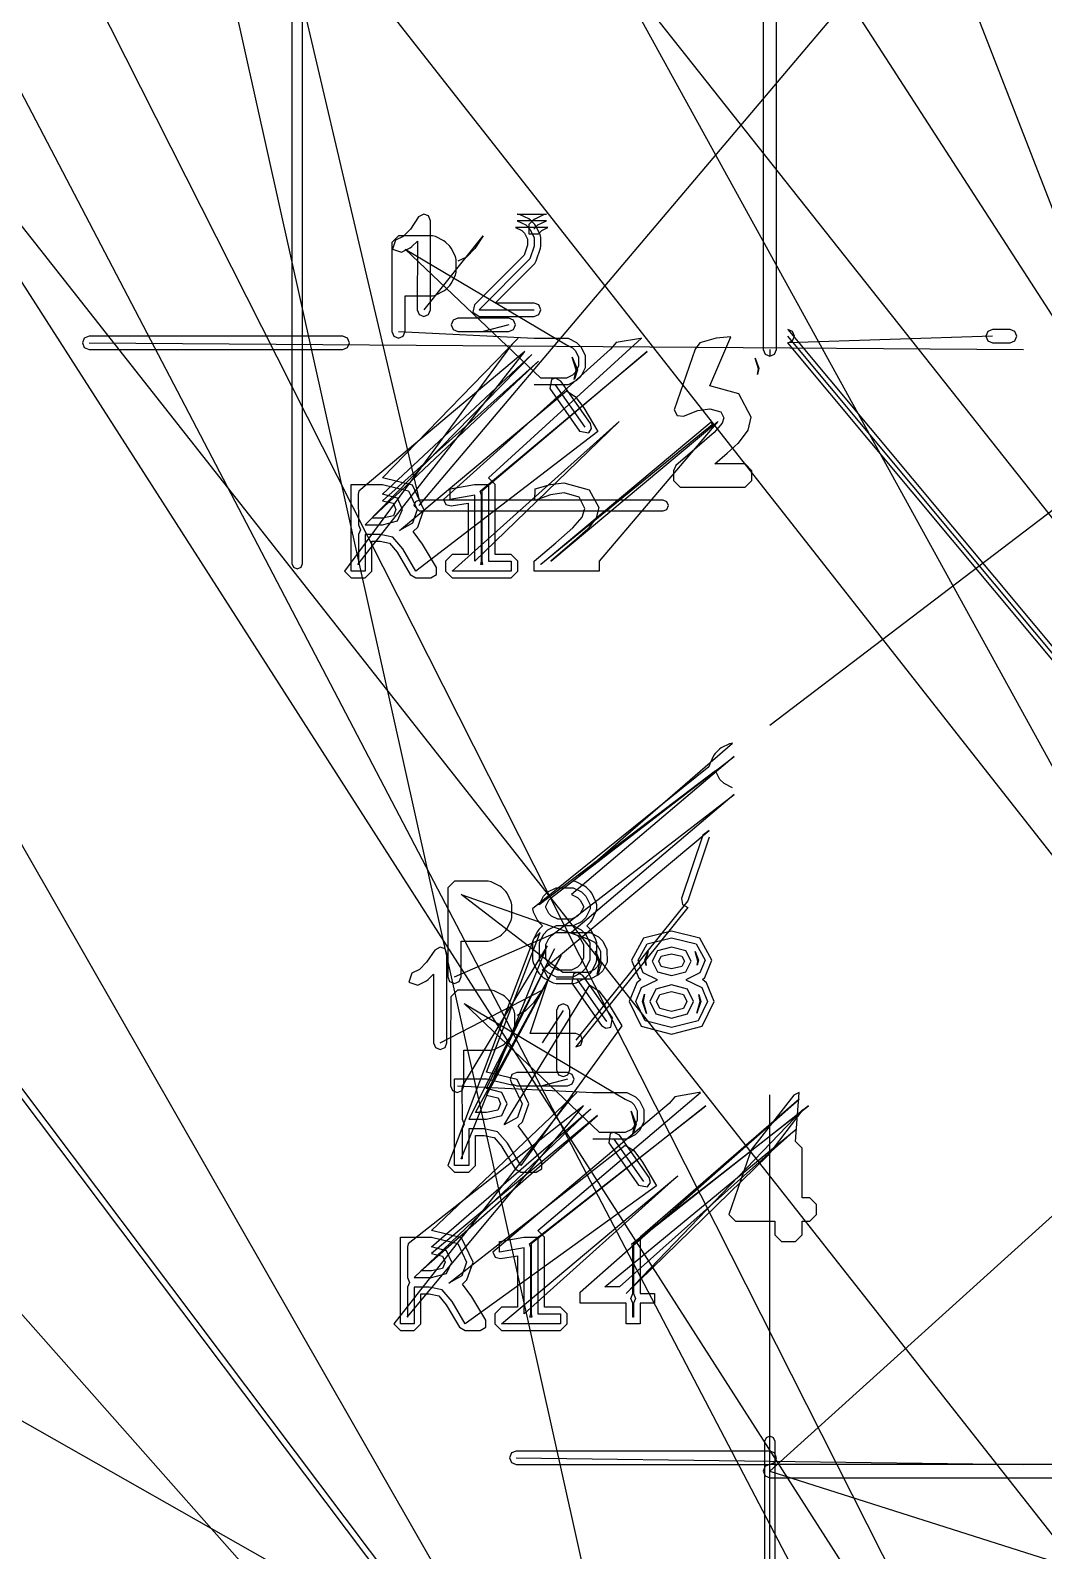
# Model space of a CAD drawing. Extents: x 0 to 334, y -361 to 120.
# Drawn here: x 98.07 to 109.46, y 21.19 to 38.27 of the extents above; entities that cross this region are included whole.
import ezdxf

# ---------------------------------------------------------------- set-up
doc = ezdxf.new("R2010")
doc.units = 0

msp = doc.modelspace()

# ---------------------------------------------------------------- linework, layer by layer
at = {"layer": 'Layer 1'}
for p, q in [((79.31, 84.9092), (292.42, -302.024)), ((75.05, 81.3792), (138.215, -39.3749)), ((77.19, 81.3792), (138.215, -39.3149)), ((68.6, 80.4392), (134.095, -33.9949)), ((75.452423, 70.589328), (319.8, -310.813)), ((134.095, -21.5749), (66.480002, 68.19915)), ((66.480002, 68.07915), (134.095, -21.6949)), ((81.92, 64.1792), (166.845, -43.9449)), ((95.1187, 62.0792), (108.655, 1.3842)), ((133.02, 3.1442), (95.13, 51.0092)), ((104.36, 49.6222), (125.105, -3.7458)), ((100.65, 48.8522), (200.47, -105.785)), ((135.67, 48.5554), (106.38, 22.0842)), ((91.66, 44.0822), (183.61, -72.6649)), ((119.38, 40.3592), (106.38, 30.4592)), ((102.44, 32.9292), (107.92, 39.4092)), ((101.01, 38.8192), (101.01, 32.2792)), ((101.07, 38.8192), (102.44, 32.9892)), ((101.13, 32.2792), (101.13, 38.8192)), ((106.305, 38.7592), (106.305, 34.6842)), ((106.455, 34.6842), (106.455, 38.7592)), ((102.49355, 36.20538), (102.4315, 36.172)), ((102.545901, 36.183543), (102.49265, 36.205382)), ((102.49265, 36.205382), (102.49355, 36.20538)), ((103.57506, 36.197559), (103.54152, 36.205477)), ((103.54152, 36.205477), (103.868984, 36.204785)), ((103.868984, 36.204785), (103.835434, 36.196867)), ((102.34038, 36.035322), (102.259, 35.953941)), ((102.4315, 36.172), (102.34038, 36.035322)), ((102.568, 36.1304), (102.545901, 36.183543)), ((102.568, 35.1304), (102.568, 36.1304)), ((103.886684, 36.054785), (103.523, 36.0554)), ((103.523, 36.0554), (103.59151, 36.021141)), ((103.868984, 36.129785), (103.541, 36.1304)), ((103.541, 36.1304), (103.63624, 36.08278)), ((103.6703, 36.149939), (103.57506, 36.197559)), ((103.63624, 36.08278), (103.68386, 36.035161)), ((103.68979, 36.13589), (103.6703, 36.149939)), ((103.720704, 36.135198), (103.673094, 36.087579)), ((103.673094, 36.087579), (103.673094, 35.981513)), ((103.68386, 36.035161), (103.73148, 35.939923)), ((103.73741, 36.088271), (103.68979, 36.13589)), ((103.740204, 36.149247), (103.720704, 36.135198)), ((103.726124, 36.034546), (103.773744, 36.082165)), ((103.75146, 36.068779), (103.73741, 36.088271)), ((103.835434, 36.196867), (103.740204, 36.149247)), ((103.79908, 35.973541), (103.75146, 36.068779)), ((103.773744, 36.082165), (103.868984, 36.129785)), ((103.818164, 36.020526), (103.886684, 36.054785)), ((102.20762, 35.9602), (102.13262, 35.8852)), ((102.13262, 35.8852), (102.133, 35.3614)), ((102.17465, 35.911765), (102.14111, 35.811142)), ((102.259, 35.953941), (102.17465, 35.911765)), ((102.58853, 35.960177), (102.20762, 35.9602)), ((102.35646, 35.839269), (102.4189, 35.901712)), ((102.4189, 35.901712), (102.418, 35.1304)), ((102.4939, 35.1304), (103.16, 35.9602)), ((102.62207, 35.952259), (102.58853, 35.960177)), ((102.71731, 35.904639), (102.62207, 35.952259)), ((102.7368, 35.89059), (102.71731, 35.904639)), ((102.78442, 35.842971), (102.7368, 35.89059)), ((103.16, 35.9602), (103.06476, 35.817342)), ((103.59151, 36.021141), (103.62192, 35.990734)), ((103.62192, 35.990734), (103.65618, 35.922218)), ((103.65618, 35.922218), (103.657, 35.8569)), ((103.673094, 35.981513), (103.779154, 35.981513)), ((103.73148, 35.939923), (103.732, 35.8447)), ((103.779154, 35.981513), (103.818164, 36.020526)), ((103.807, 35.94), (103.79908, 35.973541)), ((103.80698, 35.844685), (103.807, 35.94)), ((102.14111, 35.811142), (102.24173, 35.777601)), ((102.24173, 35.777601), (102.33697, 35.82522)), ((102.28262, 35.8102), (104.095, 34.7352)), ((103.807, 34.3614), (102.28262, 35.8102)), ((102.33697, 35.82522), (102.35646, 35.839269)), ((102.79847, 35.823479), (102.78442, 35.842971)), ((102.84609, 35.728241), (102.79847, 35.823479)), ((102.854, 35.6947), (102.84609, 35.728241)), ((102.85447, 35.551876), (102.854, 35.6947)), ((102.96953, 35.722104), (102.87429, 35.674485)), ((103.06476, 35.817342), (102.96953, 35.722104)), ((103.61883, 35.742386), (103.05992, 35.183477)), ((103.68438, 35.701843), (103.11295, 35.130415)), ((103.657, 35.8569), (103.61883, 35.742386)), ((103.732, 35.8447), (103.68438, 35.701843)), ((103.75551, 35.678111), (103.80313, 35.820968)), ((103.80313, 35.820968), (103.80698, 35.844685)), ((102.84656, 35.518335), (102.85447, 35.551876)), ((103.294, 35.2054), (103.73739, 35.648795)), ((103.73739, 35.648795), (103.75551, 35.678111)), ((102.133, 35.3614), (102.133, 34.8852)), ((102.71778, 35.341937), (102.73727, 35.355986)), ((102.73727, 35.355986), (102.78489, 35.403605)), ((102.78489, 35.403605), (102.79894, 35.423097)), ((102.79894, 35.423097), (102.84656, 35.518335)), ((102.283, 34.8852), (102.283, 35.2864)), ((102.283, 35.2864), (102.589, 35.2864)), ((102.589, 35.2864), (102.62254, 35.294318)), ((102.62254, 35.294318), (102.71778, 35.341937)), ((103.05992, 35.183477), (103.043673, 35.101749)), ((103.732, 35.2054), (103.294, 35.2054)), ((103.785033, 35.183433), (103.732, 35.2054)), ((103.807, 35.1304), (103.785033, 35.183433)), ((88.075, 35.0192), (220.02, -113.935)), ((102.418, 35.1304), (102.439967, 35.077367)), ((102.439967, 35.077367), (102.493, 35.0554)), ((102.493, 35.0554), (102.546033, 35.077367)), ((102.546033, 35.077367), (102.568, 35.1304)), ((102.821257, 35.013233), (102.79929, 34.9602)), ((102.87429, 35.0352), (102.821257, 35.013233)), ((103.446, 35.0352), (102.87429, 35.0352)), ((103.043673, 35.101749), (103.11295, 35.055444)), ((103.11295, 35.130415), (103.732, 35.1304)), ((103.11295, 35.055444), (103.732, 35.0554)), ((103.499033, 35.013233), (103.446, 35.0352)), ((103.521, 34.9602), (103.499033, 35.013233)), ((103.732, 35.0554), (103.785033, 35.077367)), ((103.785033, 35.077367), (103.807, 35.1304)), ((102.133, 34.8852), (102.154967, 34.832167)), ((102.20762, 34.8852), (103.732, 34.8102)), ((102.261033, 34.832167), (102.283, 34.8852)), ((102.79929, 34.9602), (102.821257, 34.907167)), ((102.821257, 34.907167), (102.87429, 34.8852)), ((102.87429, 34.8852), (103.446, 34.8852)), ((103.44572, 34.9602), (103.16, 34.8852)), ((103.446, 34.8852), (103.499033, 34.907167)), ((103.499033, 34.907167), (103.521, 34.9602)), ((106.633033, 34.887233), (106.58, 34.9092)), ((106.58, 34.9092), (135.58, 0.1354)), ((106.655, 34.8342), (106.633033, 34.887233)), ((108.826967, 34.887233), (108.805, 34.8342)), ((108.88, 34.9092), (108.826967, 34.887233)), ((109.08, 34.9092), (108.88, 34.9092)), ((109.133033, 34.887233), (109.08, 34.9092)), ((109.155, 34.8342), (109.133033, 34.887233)), ((98.676967, 34.812233), (98.655, 34.7592)), ((98.655, 34.7592), (98.676967, 34.706167)), ((98.73, 34.8342), (98.676967, 34.812233)), ((98.676967, 34.706167), (98.73, 34.6842)), ((101.58, 34.8342), (98.73, 34.8342)), ((98.73, 34.7592), (109.23, 34.6842)), ((98.73, 34.6842), (101.58, 34.6842)), ((101.633033, 34.812233), (101.58, 34.8342)), ((101.58, 34.6842), (101.633033, 34.706167)), ((103.47604, 34.734594), (101.6, 32.1944)), ((101.655, 34.7592), (101.633033, 34.812233)), ((101.633033, 34.706167), (101.655, 34.7592)), ((102.02606, 33.241405), (103.55104, 34.809594)), ((102.154967, 34.832167), (102.208, 34.8102)), ((102.208, 34.8102), (102.261033, 34.832167)), ((104.58931, 34.687719), (102.713, 32.9998)), ((103.218, 33.2414), (104.93897, 34.809594)), ((103.55104, 34.809594), (103.47604, 34.734594)), ((103.732, 34.8102), (104.113, 34.8102)), ((104.095, 34.7352), (104.16352, 34.700941)), ((104.113, 34.8102), (104.20824, 34.76258)), ((104.16352, 34.700941), (104.19393, 34.670534)), ((104.19393, 34.670534), (104.22818, 34.602018)), ((104.20824, 34.76258), (104.25586, 34.714961)), ((104.25586, 34.714961), (104.30347, 34.619723)), ((104.65169, 34.76165), (104.58931, 34.687719)), ((104.92635, 34.808525), (104.65169, 34.76165)), ((104.93897, 34.809594), (104.92635, 34.808525)), ((105.54178, 34.687719), (105.304, 34.0037)), ((105.59265, 34.75873), (105.54178, 34.687719)), ((105.77751, 34.809445), (105.59265, 34.75873)), ((105.704, 34.276006), (105.94145, 34.827172)), ((105.94145, 34.827172), (105.77751, 34.809446)), ((105.77751, 34.809446), (105.77751, 34.809445)), ((106.305, 34.6842), (106.326967, 34.631167)), ((106.38, 34.6842), (106.38, 34.6092)), ((106.433033, 34.631167), (106.455, 34.6842)), ((135.58, 0.0604), (106.58, 34.8342)), ((108.88, 34.8342), (106.58, 34.7592)), ((106.58, 34.7592), (106.633033, 34.781167)), ((135.58, -0.0146), (106.58, 34.7592)), ((106.633033, 34.781167), (106.655, 34.8342)), ((108.805, 34.8342), (108.826967, 34.781167)), ((108.826967, 34.781167), (108.88, 34.7592)), ((108.88, 34.7592), (109.08, 34.7592)), ((109.08, 34.7592), (109.133033, 34.781167)), ((109.133033, 34.781167), (109.155, 34.8342)), ((101.75, 32.2694), (103.62604, 34.659594)), ((103.62604, 34.659594), (101.763, 33.0914)), ((103.70645, 34.626521), (101.831, 32.7133)), ((101.906, 32.7883), (103.78145, 34.551521)), ((102.026, 33.058352), (103.70645, 34.626521)), ((103.78145, 34.551521), (102.026, 32.9834)), ((103.12515, 33.091492), (105.00066, 34.659594)), ((105.00066, 34.659594), (103.143, 33.0914)), ((104.1597, 34.598228), (104.21771, 34.454646)), ((104.20383, 34.454646), (104.1597, 34.598228)), ((104.1597, 34.598228), (104.1597, 34.598228)), ((104.22818, 34.602018), (104.228, 34.4946)), ((104.30347, 34.619723), (104.303, 34.4769)), ((106.21593, 34.587539), (106.25729, 34.474828)), ((106.25111, 34.466365), (106.21593, 34.587539)), ((106.21593, 34.587539), (106.21593, 34.587539)), ((106.326967, 34.631167), (106.38, 34.6092)), ((106.38, 34.6092), (106.433033, 34.631167)), ((104.09482, 34.361419), (103.807, 34.3614)), ((103.92708, 34.347842), (103.90865, 34.24339)), ((103.96972, 34.361399), (103.92708, 34.347842)), ((104.03153, 34.32941), (103.96972, 34.361399)), ((103.96972, 34.361399), (103.96972, 34.361399)), ((104.36487, 33.85322), (104.03153, 34.32941)), ((104.16334, 34.395677), (104.09482, 34.361419)), ((104.20777, 34.334043), (104.11253, 34.286424)), ((104.19375, 34.426084), (104.16334, 34.395677)), ((104.18008, 34.345403), (104.20383, 34.454646)), ((104.18411, 34.350065), (104.18008, 34.345403)), ((104.18447, 34.350497), (104.18411, 34.350065)), ((104.21771, 34.454646), (104.18447, 34.350497)), ((104.228, 34.4946), (104.19375, 34.426084)), ((104.25539, 34.381662), (104.20777, 34.334043)), ((104.303, 34.4769), (104.25539, 34.381662)), ((106.25729, 34.474828), (106.24199, 34.402302)), ((106.24199, 34.402302), (106.25111, 34.466365)), ((102.21988, 32.650124), (104.09575, 34.218318)), ((104.11253, 34.286424), (103.732, 34.2864)), ((103.90865, 34.24339), (104.24198, 33.7672)), ((104.30342, 33.81021), (103.97009, 34.2864)), ((104.09575, 34.218318), (104.19269, 34.15712)), ((104.19269, 34.15712), (104.28809, 34.028214)), ((106.03214, 34.186603), (105.704, 34.276006)), ((106.03214, 34.186601), (106.03214, 34.186603)), ((106.16984, 33.923662), (106.03214, 34.186601)), ((104.28809, 34.028214), (104.44581, 33.762589)), ((105.304, 34.0037), (105.338866, 33.940349)), ((105.41104, 33.935888), (105.5713, 33.996301)), ((105.5713, 33.996301), (105.70675, 34.015288)), ((105.70675, 34.015288), (105.82815, 33.98188)), ((102.811, 32.1944), (104.68662, 33.873266)), ((104.68662, 33.873266), (103.065, 32.3051)), ((105.73009, 33.837589), (103.808, 32.2694)), ((103.84499, 32.303129), (105.72108, 33.871319)), ((103.92026, 32.305147), (105.79604, 33.873266)), ((104.377283, 33.797175), (104.36487, 33.85322)), ((105.79604, 33.873266), (104.463, 32.3051)), ((105.338866, 33.940349), (105.41104, 33.935888)), ((105.72108, 33.871319), (105.73009, 33.837589)), ((105.84397, 33.856675), (105.75278, 33.752712)), ((105.82815, 33.98188), (105.82849, 33.981618)), ((105.82849, 33.981618), (105.86333, 33.915158)), ((105.84419, 33.857047), (105.84397, 33.856675)), ((105.86333, 33.915158), (105.84419, 33.857047)), ((106.13515, 33.776501), (106.16984, 33.923662)), ((104.44581, 33.762589), (102.403, 32.1944)), ((104.24198, 33.7672), (104.34643, 33.748768)), ((104.34643, 33.748768), (104.377283, 33.797175)), ((105.75246, 33.752403), (105.56339, 33.586753)), ((105.75278, 33.752712), (105.75246, 33.752403)), ((106.02584, 33.631484), (106.13515, 33.776501)), ((105.56339, 33.586753), (105.3219, 33.378482)), ((105.76, 33.3971), (105.89869, 33.517512)), ((105.89869, 33.517512), (105.89889, 33.517686)), ((105.89889, 33.517686), (106.02428, 33.62991)), ((106.02428, 33.62991), (106.02584, 33.631484)), ((105.29631, 33.322059), (105.296, 33.2114)), ((105.3219, 33.378482), (105.29631, 33.322059)), ((106.101, 33.3971), (105.76, 33.3971)), ((106.176, 33.3221), (106.101, 33.3971)), ((106.176, 33.2114), (106.176, 33.3221)), ((101.675, 32.1944), (101.675, 33.1664)), ((101.675, 33.1664), (102.026, 33.1664)), ((102.026, 33.1664), (102.3199, 33.096739)), ((102.36373, 33.15765), (102.02606, 33.241405)), ((102.36373, 33.157649), (102.36373, 33.15765)), ((102.4919, 32.886457), (102.36373, 33.157649)), ((102.788, 33.1196), (103.06266, 33.166475)), ((103.06266, 33.166475), (103.218, 33.1664)), ((103.293, 33.1664), (103.218, 33.2414)), ((103.218, 33.1664), (103.218, 32.3051)), ((103.293, 32.3801), (103.293, 33.1664)), ((103.741, 33.1196), (103.91641, 33.167777)), ((103.91641, 33.167777), (104.06567, 33.184053)), ((104.06567, 33.184053), (104.35034, 33.108532)), ((105.296, 33.2114), (105.371, 33.1364)), ((105.371, 33.1364), (106.101, 33.1364)), ((106.101, 33.1364), (106.176, 33.2114)), ((101.763, 33.0914), (101.75531, 33.058327)), ((101.75531, 33.058327), (101.756, 32.7133)), ((102.19526, 33.014732), (102.026, 33.058352)), ((102.026, 32.9834), (102.14965, 32.955246)), ((102.25296, 32.886477), (102.19526, 33.014732)), ((102.3199, 33.096739), (102.41684, 32.886452)), ((102.397574, 32.971626), (102.38, 32.9292)), ((102.44, 32.9892), (102.397574, 32.971626)), ((105.18, 32.9892), (102.44, 32.9892)), ((102.713, 32.9998), (102.73961, 32.942504)), ((102.7888, 32.999825), (102.788, 33.1196)), ((103.065, 33.0467), (102.7888, 32.999825)), ((103.065, 32.3051), (103.065, 33.0467)), ((103.14, 33.0467), (103.12515, 33.091492)), ((103.14003, 32.305077), (103.14, 33.0467)), ((103.143, 33.0914), (103.143, 32.3051)), ((103.74069, 32.986741), (103.741, 33.1196)), ((103.9138, 33.051845), (103.74069, 32.986741)), ((104.06844, 33.073329), (103.9138, 33.051845)), ((104.23539, 33.024501), (104.06844, 33.073329)), ((104.30002, 32.898199), (104.23539, 33.024501)), ((104.35034, 33.108532), (104.45651, 32.906709)), ((105.222426, 32.971626), (105.18, 32.9892)), ((105.24, 32.9292), (105.222426, 32.971626)), ((102.14963, 32.816491), (102.026, 32.788348)), ((102.17796, 32.886525), (102.14963, 32.816491)), ((102.14965, 32.955246), (102.15047, 32.954627)), ((102.15047, 32.954627), (102.17796, 32.886525)), ((102.19526, 32.75692), (102.25296, 32.886477)), ((102.41684, 32.886452), (102.36606, 32.734108)), ((102.38, 32.9292), (102.44, 32.8692)), ((102.42377, 32.686136), (102.4919, 32.886457)), ((102.44, 32.8692), (105.18, 32.8692)), ((102.73961, 32.942504), (102.80055, 32.925857)), ((102.80055, 32.925857), (102.9892, 32.957874)), ((102.9892, 32.957874), (102.99, 32.3801)), ((104.16615, 32.681402), (104.27001, 32.801194)), ((104.27001, 32.801194), (104.30002, 32.898199)), ((104.42958, 32.792777), (104.33341, 32.666475)), ((104.45651, 32.906709), (104.42958, 32.792777)), ((105.18, 32.8692), (105.222426, 32.886774)), ((105.222426, 32.886774), (105.24, 32.9292)), ((101.756, 32.7133), (101.779, 32.659263)), ((101.779, 32.659263), (101.756, 32.605227)), ((101.831, 32.7133), (102.026, 32.7133)), ((102.026, 32.788348), (101.906, 32.7883)), ((102.026, 32.7133), (102.19526, 32.75692)), ((102.36606, 32.734108), (102.21988, 32.650124)), ((102.37336, 32.638536), (102.42377, 32.686136)), ((102.47694, 32.498034), (102.37336, 32.638536)), ((103.97381, 32.512782), (104.16615, 32.681402)), ((104.33341, 32.666475), (104.21108, 32.5571)), ((101.756, 32.605227), (101.756, 32.2694)), ((101.99985, 32.605207), (101.831, 32.6052)), ((101.831, 32.6052), (101.831, 32.1944)), ((101.906, 32.1944), (101.906, 32.5302)), ((101.906, 32.5302), (102, 32.5302)), ((102.14526, 32.573306), (101.99985, 32.605207)), ((102, 32.5302), (102.10678, 32.509015)), ((102.10678, 32.509015), (102.10719, 32.508769)), ((102.10719, 32.508769), (102.19141, 32.405969)), ((102.25605, 32.443749), (102.14526, 32.573306)), ((102.63449, 32.232691), (102.47694, 32.498034)), ((103.733, 32.3051), (103.97381, 32.512782)), ((104.21108, 32.5571), (103.92026, 32.305147)), ((101.01, 32.2792), (101.027574, 32.236774)), ((101.112426, 32.236774), (101.13, 32.2792)), ((102.19141, 32.405969), (102.19159, 32.405663)), ((102.19159, 32.405663), (102.33854, 32.156314)), ((102.403, 32.1944), (102.25605, 32.443749)), ((102.811, 32.3801), (102.736, 32.3051)), ((102.736, 32.3051), (102.736, 32.1944)), ((102.99, 32.3801), (102.811, 32.3801)), ((103.131, 32.2694), (103.14003, 32.305077)), ((103.143, 32.3051), (103.15203, 32.269423)), ((103.218, 32.3051), (103.472, 32.3051)), ((103.472, 32.3801), (103.293, 32.3801)), ((103.547, 32.3051), (103.472, 32.3801)), ((103.472, 32.3051), (103.472, 32.1944)), ((103.547, 32.1944), (103.547, 32.3051)), ((103.733, 32.1944), (103.733, 32.3051)), ((103.808, 32.271), (103.84499, 32.303129)), ((104.463, 32.3051), (104.463, 32.1944)), ((101.027574, 32.236774), (101.07, 32.2192)), ((101.07, 32.2192), (101.112426, 32.236774)), ((101.6, 32.1944), (101.675, 32.1194)), ((101.831, 32.1944), (101.675, 32.1944)), ((101.675, 32.1194), (101.831, 32.1194)), ((101.756, 32.2694), (101.75, 32.2694)), ((101.831, 32.1194), (101.906, 32.1944)), ((102.33854, 32.156314), (102.40315, 32.119393)), ((102.40315, 32.119393), (102.57, 32.1194)), ((102.57, 32.1194), (102.635174, 32.157301)), ((102.635174, 32.157301), (102.63449, 32.232691)), ((102.736, 32.1944), (102.811, 32.1194)), ((103.472, 32.1944), (102.811, 32.1944)), ((102.811, 32.1194), (103.472, 32.1194)), ((103.15203, 32.269423), (103.131, 32.2694)), ((103.472, 32.1194), (103.547, 32.1944)), ((104.463, 32.1944), (103.733, 32.1944)), ((103.808, 32.2694), (103.808, 32.271)), ((84.16, 30.4792), (106.395, 17.8742)), ((104.16852, 28.711577), (105.96104, 30.262211)), ((105.9275, 30.254293), (105.83226, 30.206673)), ((105.96104, 30.262211), (105.9275, 30.254293)), ((103.92766, 28.527323), (105.97875, 30.112211)), ((105.97875, 30.112211), (104.151, 28.5616)), ((105.7511, 30.125513), (105.70349, 30.030275)), ((105.76515, 30.145005), (105.7511, 30.125513)), ((105.81277, 30.192624), (105.76515, 30.145005)), ((105.83226, 30.206673), (105.81277, 30.192624)), ((105.69557, 29.996734), (103.713, 28.3985)), ((105.77057, 29.949115), (103.788, 28.4461)), ((105.70349, 30.030275), (105.69557, 29.996734)), ((105.81819, 29.853877), (105.77057, 29.949115)), ((105.86581, 29.806258), (105.81819, 29.853877)), ((105.96104, 29.758639), (105.86581, 29.806258)), ((103.92766, 28.098823), (105.97875, 29.683639)), ((105.97875, 29.683639), (104.151, 28.133)), ((103.82029, 27.712186), (105.69615, 29.280329)), ((105.62474, 29.229046), (105.38665, 28.51476)), ((105.69589, 29.205329), (105.4578, 28.491043)), ((105.69615, 29.280329), (105.62474, 29.229046)), ((102.83519, 28.711648), (102.76019, 28.636648)), ((103.21652, 28.711577), (102.83519, 28.711648)), ((103.25006, 28.703659), (103.21652, 28.711577)), ((103.3453, 28.656039), (103.25006, 28.703659)), ((104.20206, 28.703659), (104.16852, 28.711577)), ((104.2973, 28.656039), (104.20206, 28.703659)), ((102.76019, 28.636648), (102.76, 28.1128)), ((102.91019, 28.561648), (104.342, 28.058)), ((104.053, 27.6842), (102.91019, 28.561648)), ((103.36479, 28.64199), (103.3453, 28.656039)), ((103.41241, 28.594371), (103.36479, 28.64199)), ((103.42646, 28.574879), (103.41241, 28.594371)), ((103.47408, 28.479641), (103.42646, 28.574879)), ((103.788, 28.4461), (103.83562, 28.541338)), ((103.83562, 28.541338), (103.88324, 28.588957)), ((103.88324, 28.588957), (103.97847, 28.636577)), ((103.89726, 28.496916), (103.92766, 28.527323)), ((103.97847, 28.636577), (104.169, 28.6366)), ((104.151, 28.5616), (104.21951, 28.527341)), ((104.169, 28.6366), (104.26424, 28.58898)), ((104.21951, 28.527341), (104.24992, 28.496934)), ((104.26424, 28.58898), (104.31186, 28.541361)), ((104.31679, 28.64199), (104.2973, 28.656039)), ((104.31186, 28.541361), (104.35948, 28.446123)), ((104.36441, 28.594371), (104.31679, 28.64199)), ((104.37846, 28.574879), (104.36441, 28.594371)), ((104.42608, 28.479641), (104.37846, 28.574879)), ((103.482, 28.4461), (103.47408, 28.479641)), ((103.48148, 28.303276), (103.482, 28.4461)), ((103.713, 28.3985), (103.72092, 28.364959)), ((103.72092, 28.364959), (103.76853, 28.269721)), ((103.86282, 28.416181), (103.863, 28.4284)), ((103.89708, 28.347665), (103.86282, 28.416181)), ((103.863, 28.4284), (103.89726, 28.496916)), ((105.4578, 28.491043), (104.201, 26.9229)), ((105.4578, 28.416043), (104.201, 26.8479)), ((104.284, 28.4162), (104.24974, 28.347684)), ((104.24992, 28.496934), (104.28418, 28.428418)), ((104.28418, 28.428418), (104.284, 28.4162)), ((104.359, 28.3985), (104.31138, 28.303262)), ((104.35948, 28.446123), (104.359, 28.3985)), ((104.37846, 28.269773), (104.42608, 28.365011)), ((104.434, 28.4461), (104.42608, 28.479641)), ((104.42608, 28.365011), (104.434, 28.398552)), ((104.434, 28.398552), (104.434, 28.4461)), ((105.38665, 28.51476), (105.396962, 28.447193)), ((105.396962, 28.447193), (105.4578, 28.416043)), ((103.42594, 28.174497), (103.47356, 28.269735)), ((103.47356, 28.269735), (103.48148, 28.303276)), ((103.76853, 28.269721), (103.78258, 28.250229)), ((103.78258, 28.250229), (103.82479, 28.208024)), ((103.82479, 28.208024), (103.78258, 28.165819)), ((103.978, 28.208), (103.88277, 28.160381)), ((103.92748, 28.317258), (103.89708, 28.347665)), ((103.996, 28.283), (103.92748, 28.317258)), ((104.16852, 28.208024), (103.978, 28.208)), ((104.15082, 28.283019), (103.996, 28.283)), ((104.21933, 28.317277), (104.15082, 28.283019)), ((104.26376, 28.255643), (104.16852, 28.208024)), ((104.26376, 28.160457), (104.16852, 28.208076)), ((104.24974, 28.347684), (104.21933, 28.317277)), ((104.31138, 28.303262), (104.26376, 28.255643)), ((104.32221, 28.208076), (104.36441, 28.250281)), ((104.36441, 28.165871), (104.32221, 28.208076)), ((104.36441, 28.250281), (104.37846, 28.269773)), ((102.76, 28.1128), (102.76, 27.6366)), ((103.72574, 28.057394), (102.762, 25.5173)), ((102.83519, 27.636648), (103.978, 28.133)), ((102.91, 27.6366), (102.91, 28.0378)), ((102.91, 28.0378), (103.216, 28.0378)), ((103.19607, 26.564305), (103.80074, 28.132394)), ((103.216, 28.0378), (103.24954, 28.045718)), ((103.24954, 28.045718), (103.34478, 28.093337)), ((103.34478, 28.093337), (103.36427, 28.107386)), ((103.36427, 28.107386), (103.41189, 28.155005)), ((103.41189, 28.155005), (103.42594, 28.174497)), ((103.72092, 28.051089), (103.713, 28.017548)), ((103.713, 28.017548), (103.713, 27.8271)), ((103.76853, 28.146327), (103.72092, 28.051089)), ((103.80074, 28.132394), (103.72574, 28.057394)), ((103.78258, 28.165819), (103.76853, 28.146327)), ((103.83515, 28.112762), (103.78753, 28.017524)), ((103.78753, 28.017524), (103.788, 27.8271)), ((103.88277, 28.160381), (103.83515, 28.112762)), ((103.863, 27.9999), (103.89726, 28.068416)), ((103.89726, 28.068416), (103.92766, 28.098823)), ((103.978, 28.133), (104.359, 28.133)), ((104.151, 28.133), (104.21951, 28.098742)), ((104.21951, 28.098742), (104.24992, 28.068335)), ((104.24992, 28.068335), (104.28418, 27.999819)), ((104.31138, 28.112838), (104.26376, 28.160457)), ((104.359, 28.0176), (104.31138, 28.112838)), ((104.342, 28.058), (104.41052, 28.023741)), ((104.359, 28.133), (104.45424, 28.08538)), ((104.35948, 27.827076), (104.359, 28.0176)), ((104.37846, 28.146379), (104.36441, 28.165871)), ((104.42608, 28.051141), (104.37846, 28.146379)), ((104.41052, 28.023741), (104.44093, 27.993334)), ((104.434, 28.0176), (104.42608, 28.051141)), ((104.43448, 27.827076), (104.434, 28.0176)), ((104.45424, 28.08538), (104.50186, 28.037761)), ((104.50186, 28.037761), (104.54948, 27.942523)), ((104.95842, 28.069375), (104.82542, 27.823019)), ((104.95865, 28.06953), (104.95842, 28.069375)), ((105.27617, 28.149972), (104.95865, 28.06953)), ((105.00046, 28.007264), (105.27617, 28.074972)), ((105.59392, 28.069376), (105.27617, 28.149972)), ((105.27617, 28.149972), (105.27617, 28.149972)), ((105.27617, 28.074972), (105.55188, 28.007264)), ((105.72693, 27.823019), (105.59392, 28.069376)), ((102.61474, 27.9371), (102.52362, 27.800422)), ((102.67679, 27.97048), (102.61474, 27.9371)), ((102.729901, 27.948643), (102.67665, 27.970482)), ((102.67665, 27.970482), (102.67679, 27.97048)), ((102.752, 27.8955), (102.729901, 27.948643)), ((102.752, 26.8955), (102.752, 27.8955)), ((102.912, 25.5923), (103.87574, 27.982394)), ((103.87574, 27.982394), (102.928, 26.4143)), ((103.95986, 27.949321), (102.996, 26.0362)), ((103.071, 26.1112), (104.03486, 27.874321)), ((103.196, 26.381252), (103.95986, 27.949321)), ((104.03486, 27.874321), (103.196, 26.3062)), ((103.86282, 27.844781), (103.863, 27.9999)), ((103.89708, 27.776265), (103.86282, 27.844781)), ((104.284, 27.8448), (104.24974, 27.776284)), ((104.28418, 27.999819), (104.284, 27.8448)), ((104.41925, 27.925303), (104.48512, 27.777446)), ((104.46733, 27.777446), (104.41925, 27.925303)), ((104.41925, 27.925303), (104.41925, 27.925303)), ((104.44093, 27.993334), (104.47519, 27.924818)), ((104.47519, 27.924818), (104.475, 27.8174)), ((104.54948, 27.942523), (104.55, 27.7997)), ((104.90042, 27.823019), (105.00046, 28.007264)), ((104.97542, 27.823019), (105.01215, 27.920935)), ((105.01215, 27.920935), (104.98376, 27.810649)), ((105.01215, 27.920935), (105.01215, 27.920935)), ((105.11548, 27.928488), (105.05876, 27.810649)), ((105.27617, 27.970805), (105.11548, 27.928488)), ((105.13376, 27.810649), (105.16013, 27.868225)), ((105.16013, 27.868225), (105.27617, 27.895805)), ((105.43609, 27.928488), (105.27617, 27.970805)), ((105.27617, 27.895805), (105.39164, 27.868079)), ((105.27617, 27.895805), (105.27617, 27.895805)), ((105.39164, 27.868079), (105.39203, 27.867796)), ((105.39203, 27.867796), (105.41938, 27.810649)), ((105.49438, 27.810649), (105.43609, 27.928488)), ((105.54067, 27.920466), (105.57693, 27.823019)), ((105.56938, 27.810649), (105.54067, 27.920466)), ((105.54067, 27.920466), (105.54067, 27.920466)), ((105.55188, 28.007264), (105.65193, 27.823019)), ((102.35789, 27.676865), (102.32435, 27.576242)), ((102.44224, 27.719041), (102.35789, 27.676865)), ((102.52362, 27.800422), (102.44224, 27.719041)), ((102.5397, 27.604369), (102.60214, 27.666812)), ((102.60214, 27.666812), (102.602, 26.8955)), ((103.713, 27.8271), (103.72092, 27.793559)), ((103.72092, 27.793559), (103.76853, 27.698321)), ((103.76853, 27.698321), (103.78258, 27.678829)), ((103.78258, 27.678829), (103.8302, 27.63121)), ((103.788, 27.8271), (103.83562, 27.731862)), ((103.84375, 27.708337), (103.82029, 27.712186)), ((103.83562, 27.731862), (103.88324, 27.684243)), ((103.89118, 27.613469), (103.84375, 27.708337)), ((103.88324, 27.684243), (103.97847, 27.636624)), ((103.92748, 27.745858), (103.89708, 27.776265)), ((103.996, 27.7116), (103.92748, 27.745858)), ((104.15082, 27.711619), (103.996, 27.7116)), ((104.34181, 27.684219), (104.053, 27.6842)), ((104.21933, 27.745877), (104.15082, 27.711619)), ((104.17308, 27.670642), (104.15465, 27.56619)), ((104.169, 27.6366), (104.26424, 27.684219)), ((104.21572, 27.684199), (104.17308, 27.670642)), ((104.27753, 27.65221), (104.21572, 27.684199)), ((104.21572, 27.684199), (104.21572, 27.684199)), ((104.24974, 27.776284), (104.21933, 27.745877)), ((104.26424, 27.684219), (104.31186, 27.731838)), ((104.31186, 27.731838), (104.35948, 27.827076)), ((104.31727, 27.631186), (104.36489, 27.678805)), ((104.41033, 27.718477), (104.34181, 27.684219)), ((104.36489, 27.678805), (104.37894, 27.698297)), ((104.37894, 27.698297), (104.42656, 27.793535)), ((104.44074, 27.748884), (104.41033, 27.718477)), ((104.42656, 27.793535), (104.43448, 27.827076)), ((104.44017, 27.662222), (104.46733, 27.777446)), ((104.45087, 27.673536), (104.44017, 27.662222)), ((104.475, 27.8174), (104.44074, 27.748884)), ((104.45123, 27.673961), (104.45087, 27.673536)), ((104.48512, 27.777446), (104.45123, 27.673961)), ((104.50238, 27.704462), (104.45476, 27.656843)), ((104.55, 27.7997), (104.50238, 27.704462)), ((104.82542, 27.823019), (104.90354, 27.629279)), ((104.95714, 27.681743), (104.90042, 27.823019)), ((105.11705, 27.602967), (104.95714, 27.681743)), ((104.98887, 27.762737), (104.97542, 27.823019)), ((104.98376, 27.810649), (104.98887, 27.762737)), ((105.05876, 27.810649), (105.11548, 27.692811)), ((105.05876, 27.810649), (105.05876, 27.810649)), ((105.11548, 27.692811), (105.27617, 27.650493)), ((105.16013, 27.753074), (105.13376, 27.810649)), ((105.27617, 27.725493), (105.16013, 27.753074)), ((105.39164, 27.753219), (105.27617, 27.725493)), ((105.27617, 27.650493), (105.43609, 27.692811)), ((105.39203, 27.753504), (105.39164, 27.753219)), ((105.41938, 27.810649), (105.39203, 27.753504)), ((105.43609, 27.692811), (105.49438, 27.810649)), ((105.59442, 27.681743), (105.43609, 27.602967)), ((105.57693, 27.823019), (105.56478, 27.76569)), ((105.56478, 27.76569), (105.56938, 27.810649)), ((105.65193, 27.823019), (105.59442, 27.681743)), ((105.64784, 27.629101), (105.72693, 27.823019)), ((102.32435, 27.576242), (102.42497, 27.542701)), ((102.42497, 27.542701), (102.52021, 27.59032)), ((102.52021, 27.59032), (102.5397, 27.604369)), ((102.76, 27.6366), (102.781967, 27.583567)), ((102.781967, 27.583567), (102.835, 27.5616)), ((102.835, 27.5616), (102.888033, 27.583567)), ((102.888033, 27.583567), (102.91, 27.6366)), ((103.39451, 25.973024), (104.35846, 27.541118)), ((103.686, 26.9979), (103.89118, 27.613469)), ((103.8302, 27.63121), (103.84969, 27.617161)), ((103.84969, 27.617161), (103.94493, 27.569542)), ((103.94493, 27.569542), (103.97847, 27.561624)), ((104.35952, 27.609224), (103.978, 27.6092)), ((103.97847, 27.636624), (104.169, 27.6366)), ((103.97847, 27.561624), (104.169, 27.5616)), ((104.15465, 27.56619), (104.48798, 27.09)), ((104.169, 27.5616), (104.20254, 27.569518)), ((104.20254, 27.569518), (104.29778, 27.617137)), ((104.54943, 27.13301), (104.21609, 27.6092)), ((104.61087, 27.17602), (104.27753, 27.65221)), ((104.29778, 27.617137), (104.31727, 27.631186)), ((104.35846, 27.541118), (104.45771, 27.47992)), ((104.45476, 27.656843), (104.35952, 27.609224)), ((104.88448, 27.569469), (104.79785, 27.358826)), ((104.87285, 27.358826), (104.93745, 27.516378)), ((104.9287, 27.606526), (104.88448, 27.569469)), ((104.90354, 27.629279), (104.9039, 27.628914)), ((104.9039, 27.628914), (104.9287, 27.606526)), ((104.93745, 27.516378), (105.11705, 27.602967)), ((105.09736, 27.496847), (105.03276, 27.358826)), ((105.27617, 27.546977), (105.09736, 27.496847)), ((105.11705, 27.602967), (105.11705, 27.602967)), ((105.45499, 27.496847), (105.27617, 27.546977)), ((105.27617, 27.546977), (105.27617, 27.546977)), ((105.43609, 27.602967), (105.6149, 27.516378)), ((105.52037, 27.358826), (105.45499, 27.496847)), ((105.6149, 27.516378), (105.6795, 27.358826)), ((105.62351, 27.606863), (105.64784, 27.629101)), ((105.66805, 27.569299), (105.62351, 27.606863)), ((105.7545, 27.358826), (105.66805, 27.569299)), ((102.67714, 26.8955), (103.821, 27.4872)), ((102.79362, 27.4122), (102.793, 26.8884)), ((102.86862, 27.4872), (102.79362, 27.4122)), ((103.24953, 27.487177), (102.86862, 27.4872)), ((102.94362, 27.3372), (104.755, 26.2622)), ((104.467, 25.8884), (102.94362, 27.3372)), ((103.28307, 27.479259), (103.24953, 27.487177)), ((103.37831, 27.431639), (103.28307, 27.479259)), ((103.3978, 27.41759), (103.37831, 27.431639)), ((103.44542, 27.369971), (103.3978, 27.41759)), ((103.45947, 27.350479), (103.44542, 27.369971)), ((103.50709, 27.255241), (103.45947, 27.350479)), ((103.72576, 27.344342), (103.63053, 27.249104)), ((103.821, 27.4872), (103.72576, 27.344342)), ((104.05814, 27.331233), (104.005107, 27.309266)), ((104.058, 27.3312), (104.05814, 27.331233)), ((104.111033, 27.309233), (104.058, 27.3312)), ((104.45771, 27.47992), (104.55539, 27.351014)), ((104.55539, 27.351014), (104.71688, 27.085389)), ((104.79785, 27.358826), (104.93276, 27.081347)), ((104.97683, 27.14203), (104.87285, 27.358826)), ((104.94785, 27.358826), (104.97068, 27.44005)), ((104.99542, 27.224157), (104.94785, 27.358826)), ((104.97068, 27.44005), (104.95776, 27.358826)), ((104.95776, 27.358826), (104.99542, 27.224157)), ((104.97068, 27.44005), (104.97068, 27.44005)), ((105.03276, 27.358826), (105.09736, 27.220806)), ((105.10776, 27.358826), (105.14316, 27.437451)), ((105.14316, 27.280201), (105.10776, 27.358826)), ((105.14316, 27.437451), (105.27617, 27.471977)), ((105.27617, 27.471977), (105.40901, 27.437598)), ((105.27617, 27.471977), (105.27617, 27.471977)), ((105.40901, 27.437598), (105.40936, 27.437329)), ((105.44537, 27.358826), (105.40918, 27.280192)), ((105.40936, 27.437329), (105.44537, 27.358826)), ((105.45499, 27.220806), (105.52037, 27.358826)), ((105.6045, 27.358826), (105.55847, 27.22621)), ((105.55847, 27.22621), (105.59537, 27.358826)), ((105.6795, 27.358826), (105.57473, 27.14203)), ((105.58292, 27.438224), (105.6045, 27.358826)), ((105.59537, 27.358826), (105.58292, 27.438224)), ((105.58292, 27.438224), (105.58292, 27.438224)), ((105.61859, 27.081189), (105.7545, 27.358826)), ((103.515, 27.2217), (103.50709, 27.255241)), ((103.51447, 27.078876), (103.515, 27.2217)), ((103.63053, 27.249104), (103.53529, 27.201485)), ((104.05814, 27.256233), (103.82, 26.8955)), ((103.98314, 27.256233), (103.983, 26.5896)), ((104.005107, 27.309266), (103.98314, 27.256233)), ((104.133, 27.2562), (104.111033, 27.309233)), ((104.133, 26.5896), (104.133, 27.2562)), ((104.59244, 27.071568), (104.61087, 27.17602)), ((105.09736, 27.220806), (105.27617, 27.170675)), ((105.27617, 27.245675), (105.14316, 27.280201)), ((105.40918, 27.280192), (105.27617, 27.245675)), ((105.27617, 27.170675), (105.45499, 27.220806)), ((103.45894, 26.950097), (103.50656, 27.045335)), ((103.50656, 27.045335), (103.51447, 27.078876)), ((104.71688, 27.085389), (103.582, 25.5173)), ((104.201, 26.9979), (103.686, 26.9979)), ((104.254033, 26.975933), (104.201, 26.9979)), ((104.48798, 27.09), (104.536392, 27.059147)), ((104.536392, 27.059147), (104.59244, 27.071568)), ((104.93276, 27.081347), (104.93297, 27.081189)), ((104.93297, 27.081189), (105.27617, 26.991509)), ((105.27617, 27.066509), (104.97683, 27.14203)), ((105.57473, 27.14203), (105.27617, 27.066509)), ((105.27617, 26.991509), (105.6188, 27.081347)), ((105.6188, 27.081347), (105.61859, 27.081189)), ((102.602, 26.8955), (102.623967, 26.842467)), ((102.623967, 26.842467), (102.677, 26.8205)), ((102.677, 26.8205), (102.730033, 26.842467)), ((102.730033, 26.842467), (102.752, 26.8955)), ((102.793, 26.8884), (102.793, 26.4122)), ((102.943, 26.4122), (102.943, 26.8134)), ((102.943, 26.8134), (103.249, 26.8134)), ((103.249, 26.8134), (103.28254, 26.821318)), ((103.28254, 26.821318), (103.37778, 26.868937)), ((103.37778, 26.868937), (103.39727, 26.882986)), ((103.39727, 26.882986), (103.44489, 26.930605)), ((103.44489, 26.930605), (103.45894, 26.950097)), ((104.201, 26.8479), (104.254033, 26.869867)), ((104.276, 26.9229), (104.254033, 26.975933)), ((104.254033, 26.869867), (104.276, 26.9229)), ((102.837, 25.5173), (102.837, 26.4893)), ((102.837, 26.4893), (103.196, 26.4893)), ((103.196, 26.4893), (103.49691, 26.419639)), ((103.54007, 26.481033), (103.19607, 26.564305)), ((103.482257, 26.540233), (103.46029, 26.4872)), ((103.46029, 26.4872), (103.482257, 26.434167)), ((103.53529, 26.5622), (103.482257, 26.540233)), ((104.106, 26.5622), (103.53529, 26.5622)), ((103.67124, 26.209357), (103.54007, 26.481033)), ((104.10672, 26.4872), (103.821, 26.4122)), ((103.983, 26.5896), (104.004967, 26.536567)), ((104.004967, 26.536567), (104.058, 26.5146)), ((104.058, 26.5146), (104.111033, 26.536567)), ((104.159033, 26.540233), (104.106, 26.5622)), ((104.111033, 26.536567), (104.133, 26.5896)), ((104.181, 26.4872), (104.159033, 26.540233)), ((104.159033, 26.434167), (104.181, 26.4872)), ((102.57906, 24.786005), (104.21104, 26.336594)), ((102.793, 26.4122), (102.814967, 26.359167)), ((102.814967, 26.359167), (102.868, 26.3372)), ((102.868, 26.3372), (102.921033, 26.359167)), ((102.86862, 26.4122), (104.392, 26.3372)), ((102.928, 26.4143), (102.92031, 26.381227)), ((102.92031, 26.381227), (102.921, 26.0362)), ((102.921033, 26.359167), (102.943, 26.4122)), ((103.3693, 26.337632), (103.196, 26.381252)), ((103.196, 26.3062), (103.32436, 26.277532)), ((103.42838, 26.209377), (103.3693, 26.337632)), ((103.482257, 26.434167), (103.53529, 26.4122)), ((103.49691, 26.419639), (103.59617, 26.209352)), ((103.53529, 26.4122), (104.106, 26.4122)), ((103.772, 24.786), (105.59897, 26.336594)), ((104.106, 26.4122), (104.159033, 26.434167)), ((104.21104, 26.336594), (104.13604, 26.261594)), ((104.392, 26.3372), (104.773, 26.3372)), ((104.773, 26.3372), (104.86824, 26.28958)), ((105.58635, 26.335525), (105.31169, 26.28865)), ((105.59897, 26.336594), (105.58635, 26.335525)), ((106.64913, 26.307564), (106.17136, 25.691679)), ((106.38, 16.5592), (106.38, 26.3092)), ((106.70839, 26.336594), (106.64913, 26.307564)), ((106.666, 25.7854), (106.70839, 26.336594)), ((104.13604, 26.261594), (102.153, 23.739)), ((102.303, 23.814), (104.28604, 26.186594)), ((104.28604, 26.186594), (102.316, 24.636)), ((104.36645, 26.153521), (102.384, 24.2579)), ((102.579, 24.602952), (104.36645, 26.153521)), ((103.32435, 26.139806), (103.196, 26.111148)), ((105.24931, 26.214719), (103.267, 24.5443)), ((103.35338, 26.209325), (103.32435, 26.139806)), ((103.32436, 26.277532), (103.32519, 26.276925)), ((103.32519, 26.276925), (103.35338, 26.209325)), ((103.3693, 26.07982), (103.42838, 26.209377)), ((103.59617, 26.209352), (103.54418, 26.057008)), ((103.60134, 26.008368), (103.67124, 26.209357)), ((103.67815, 24.635992), (105.66066, 26.186594)), ((105.66066, 26.186594), (103.697, 24.636)), ((104.248, 24.0951), (106.70839, 26.261594)), ((104.755, 26.2622), (104.82352, 26.227941)), ((104.766, 24.0775), (106.74917, 26.147011)), ((104.82352, 26.227941), (104.85393, 26.197534)), ((104.82969, 24.635983), (106.81286, 26.186594)), ((106.81286, 26.186594), (104.846, 24.636)), ((104.85393, 26.197534), (104.88818, 26.129018)), ((104.86824, 26.28958), (104.91586, 26.241961)), ((104.88818, 26.129018), (104.888, 26.0216)), ((104.91586, 26.241961), (104.96347, 26.146723)), ((106.70839, 26.261594), (104.921, 24.711)), ((104.96347, 26.146723), (104.963, 26.0039)), ((105.31169, 26.28865), (105.24931, 26.214719)), ((106.74917, 26.147011), (106.35679, 25.628131)), ((102.459, 24.3329), (104.44145, 26.078521)), ((104.44145, 26.078521), (102.579, 24.5279)), ((102.921, 26.0362), (102.944, 25.982163)), ((102.944, 25.982163), (102.921, 25.928127)), ((102.996, 26.0362), (103.196, 26.0362)), ((103.196, 26.111148), (103.071, 26.1112)), ((103.196, 26.0362), (103.3693, 26.07982)), ((103.54418, 26.057008), (103.39451, 25.973024)), ((103.55049, 25.961336), (103.60134, 26.008368)), ((103.65577, 25.821603), (103.55049, 25.961336)), ((104.8197, 26.125228), (104.87771, 25.981646)), ((104.86383, 25.981646), (104.8197, 26.125228)), ((104.8197, 26.125228), (104.8197, 26.125228)), ((104.84008, 25.872403), (104.86383, 25.981646)), ((104.87771, 25.981646), (104.84447, 25.877497)), ((104.888, 26.0216), (104.85375, 25.953084)), ((104.963, 26.0039), (104.91539, 25.908662)), ((102.921, 25.928127), (102.921, 25.5923)), ((103.16922, 25.928107), (102.996, 25.9281)), ((102.996, 25.9281), (102.996, 25.5173)), ((103.071, 25.5173), (103.071, 25.8531)), ((103.071, 25.8531), (103.169, 25.8531)), ((103.169, 25.8531), (103.27993, 25.831515)), ((103.31811, 25.896206), (103.16922, 25.928107)), ((103.27993, 25.831515), (103.28033, 25.831281)), ((103.28033, 25.831281), (103.36692, 25.728202)), ((103.43154, 25.766649), (103.31811, 25.896206)), ((103.81709, 25.556262), (103.65577, 25.821603)), ((104.77253, 25.813424), (104.392, 25.8134)), ((104.75482, 25.888419), (104.467, 25.8884)), ((104.525, 24.1525), (106.67417, 25.923487)), ((104.58708, 25.874842), (104.56865, 25.77039)), ((104.62972, 25.888399), (104.58708, 25.874842)), ((104.69153, 25.85641), (104.62972, 25.888399)), ((104.62972, 25.888399), (104.62972, 25.888399)), ((104.96342, 25.33721), (104.63009, 25.8134)), ((106.67417, 25.923487), (104.691, 24.1525)), ((105.02487, 25.38022), (104.69153, 25.85641)), ((104.82334, 25.922677), (104.75482, 25.888419)), ((104.86777, 25.861043), (104.77253, 25.813424)), ((104.85375, 25.953084), (104.82334, 25.922677)), ((104.84411, 25.877065), (104.84008, 25.872403)), ((104.84447, 25.877497), (104.84411, 25.877065)), ((104.91539, 25.908662), (104.86777, 25.861043)), ((102.77288, 24.194724), (104.75575, 25.745318)), ((103.36692, 25.728202), (103.36711, 25.727894)), ((103.36711, 25.727894), (103.51757, 25.478545)), ((103.582, 25.5173), (103.43154, 25.766649)), ((104.56865, 25.77039), (104.90198, 25.2942)), ((104.75575, 25.745318), (104.85269, 25.68412)), ((106.35679, 25.628131), (104.766, 24.0775)), ((104.85269, 25.68412), (104.94809, 25.555214)), ((106.15562, 25.645709), (105.918, 24.9675)), ((106.17136, 25.691679), (106.15562, 25.645709)), ((106.741, 25.7104), (106.666, 25.7854)), ((106.741, 25.1519), (106.741, 25.7104)), ((102.762, 25.5173), (102.837, 25.4423)), ((102.996, 25.5173), (102.837, 25.5173)), ((102.921, 25.5923), (102.912, 25.5923)), ((102.996, 25.4423), (103.071, 25.5173)), ((103.51757, 25.478545), (103.58178, 25.442293)), ((103.753, 25.4423), (103.818369, 25.48054)), ((103.818369, 25.48054), (103.81709, 25.556262)), ((104.94809, 25.555214), (105.10581, 25.289589)), ((102.837, 25.4423), (102.996, 25.4423)), ((105.10581, 25.289589), (102.956, 23.739)), ((103.364, 23.739), (105.34662, 25.400266)), ((103.58178, 25.442293), (103.753, 25.4423)), ((105.34662, 25.400266), (103.618, 23.8497)), ((104.90198, 25.2942), (105.00643, 25.275768)), ((105.00643, 25.275768), (105.037283, 25.324175)), ((105.037283, 25.324175), (105.02487, 25.38022)), ((106.83, 25.1519), (106.741, 25.1519)), ((106.905, 25.0769), (106.83, 25.1519)), ((105.918, 24.9675), (105.993, 24.8925)), ((106.83, 24.8925), (106.905, 24.9675)), ((106.905, 24.9675), (106.905, 25.0769)), ((102.91673, 24.70225), (102.57906, 24.786005)), ((103.847, 24.711), (103.772, 24.786)), ((105.993, 24.8925), (106.436, 24.8925)), ((106.436, 24.8925), (106.436, 24.7384)), ((106.741, 24.7384), (106.741, 24.8925)), ((106.741, 24.8925), (106.83, 24.8925)), ((102.228, 23.739), (102.228, 24.711)), ((102.228, 24.711), (102.579, 24.711)), ((102.316, 24.636), (102.30831, 24.602927)), ((102.30831, 24.602927), (102.309, 24.2579)), ((102.579, 24.711), (102.8729, 24.641339)), ((102.74826, 24.559332), (102.579, 24.602952)), ((102.8729, 24.641339), (102.96984, 24.431052)), ((102.91673, 24.702249), (102.91673, 24.70225)), ((103.0449, 24.431057), (102.91673, 24.702249)), ((103.3418, 24.544325), (103.342, 24.6641)), ((103.342, 24.6641), (103.61666, 24.710975)), ((103.61666, 24.710975), (103.772, 24.711)), ((103.693, 24.5912), (103.67815, 24.635992)), ((103.697, 24.636), (103.697, 23.8497)), ((103.772, 24.711), (103.772, 23.8497)), ((103.847, 23.9247), (103.847, 24.711)), ((104.841, 24.5964), (104.82969, 24.635983)), ((104.841, 24.077575), (104.841, 24.5964)), ((104.846, 24.636), (104.846, 24.0775)), ((104.921, 24.711), (104.921, 24.0775)), ((106.436, 24.7384), (106.511, 24.6634)), ((106.511, 24.6634), (106.666, 24.6634)), ((106.666, 24.6634), (106.741, 24.7384)), ((102.579, 24.5279), (102.70265, 24.499746)), ((102.73096, 24.431025), (102.70263, 24.360991)), ((102.70265, 24.499746), (102.70347, 24.499127)), ((102.70347, 24.499127), (102.73096, 24.431025)), ((102.80596, 24.431077), (102.74826, 24.559332)), ((102.74826, 24.30152), (102.80596, 24.431077)), ((102.96984, 24.431052), (102.91906, 24.278708)), ((102.97677, 24.230736), (103.0449, 24.431057)), ((103.267, 24.5443), (103.29361, 24.487004)), ((103.29361, 24.487004), (103.35455, 24.470357)), ((103.618, 24.5912), (103.3418, 24.544325)), ((103.35455, 24.470357), (103.5432, 24.502374)), ((103.5432, 24.502374), (103.543, 23.9247)), ((103.618, 23.8497), (103.618, 24.5912)), ((103.69303, 23.849677), (103.693, 24.5912)), ((102.309, 24.2579), (102.332, 24.203863)), ((102.384, 24.2579), (102.579, 24.2579)), ((102.579, 24.332848), (102.459, 24.3329)), ((102.70263, 24.360991), (102.579, 24.332848)), ((102.579, 24.2579), (102.74826, 24.30152)), ((102.91906, 24.278708), (102.77288, 24.194724)), ((102.332, 24.203863), (102.309, 24.149827)), ((102.309, 24.149827), (102.309, 23.814)), ((102.55285, 24.149807), (102.384, 24.1498)), ((102.384, 24.1498), (102.384, 23.739)), ((102.69826, 24.117906), (102.55285, 24.149807)), ((102.80905, 23.988349), (102.69826, 24.117906)), ((102.92636, 24.183136), (102.97677, 24.230736)), ((103.02994, 24.042634), (102.92636, 24.183136)), ((104.248, 23.9682), (104.248, 24.0951)), ((104.691, 24.1525), (104.525, 24.1525)), ((102.459, 23.739), (102.459, 24.0748)), ((102.459, 24.0748), (102.553, 24.0748)), ((102.553, 24.0748), (102.65978, 24.053615)), ((102.65978, 24.053615), (102.66019, 24.053369)), ((102.66019, 24.053369), (102.74441, 23.950569)), ((102.74441, 23.950569), (102.74459, 23.950263)), ((102.74459, 23.950263), (102.89154, 23.700914)), ((102.956, 23.739), (102.80905, 23.988349)), ((103.18749, 23.777291), (103.02994, 24.042634)), ((103.364, 23.9247), (103.289, 23.8497)), ((103.543, 23.9247), (103.364, 23.9247)), ((104.026, 23.9247), (103.847, 23.9247)), ((104.101, 23.8497), (104.026, 23.9247)), ((104.766, 23.9682), (104.248, 23.9682)), ((104.766, 23.739), (104.766, 23.9682)), ((104.81732, 24.022887), (104.841, 24.077575)), ((104.841, 23.9682), (104.81732, 24.022887)), ((104.841, 23.814), (104.841, 23.9682)), ((104.846, 24.0775), (104.86968, 24.022812)), ((104.86968, 24.022812), (104.846, 23.968125)), ((104.846, 23.968125), (104.846, 23.814)), ((104.921, 24.0775), (105.085, 24.0775)), ((105.085, 23.9682), (104.921, 23.9682)), ((104.921, 23.9682), (104.921, 23.739)), ((105.085, 24.0775), (105.085, 23.9682)), ((102.153, 23.739), (102.228, 23.664)), ((102.384, 23.739), (102.228, 23.739)), ((102.309, 23.814), (102.303, 23.814)), ((102.384, 23.664), (102.459, 23.739)), ((103.188174, 23.701901), (103.18749, 23.777291)), ((103.289, 23.8497), (103.289, 23.739)), ((103.289, 23.739), (103.364, 23.664)), ((104.026, 23.739), (103.364, 23.739)), ((103.684, 23.814), (103.69303, 23.849677)), ((103.70603, 23.814023), (103.684, 23.814)), ((103.697, 23.8497), (103.70603, 23.814023)), ((103.772, 23.8497), (104.026, 23.8497)), ((104.026, 23.8497), (104.026, 23.739)), ((104.026, 23.664), (104.101, 23.739)), ((104.101, 23.739), (104.101, 23.8497)), ((104.921, 23.739), (104.766, 23.739)), ((104.846, 23.814), (104.841, 23.814)), ((102.228, 23.664), (102.384, 23.664)), ((102.89154, 23.700914), (102.95615, 23.663993)), ((102.95615, 23.663993), (103.123, 23.664)), ((103.123, 23.664), (103.188174, 23.701901)), ((103.364, 23.664), (104.026, 23.664)), ((106.337574, 22.456626), (106.32, 22.4142)), ((106.32, 22.4142), (106.32, 17.8742)), ((106.38, 22.4742), (106.337574, 22.456626)), ((106.422426, 22.456626), (106.38, 22.4742)), ((106.38, 22.4742), (106.38, 22.4742)), ((106.44, 22.4142), (106.422426, 22.456626)), ((106.44, 17.8742), (106.44, 22.4142)), ((103.476967, 22.287233), (103.455, 22.2342)), ((103.455, 22.2342), (103.476967, 22.181167)), ((103.53, 22.3092), (103.476967, 22.287233)), ((106.38, 22.3092), (103.53, 22.3092)), ((103.53, 22.2342), (109.23, 22.1592)), ((106.433033, 22.287233), (106.38, 22.3092)), ((106.455, 22.2342), (106.433033, 22.287233)), ((106.433033, 22.181167), (106.455, 22.2342)), ((103.476967, 22.181167), (103.53, 22.1592)), ((103.53, 22.1592), (106.38, 22.1592)), ((106.326967, 22.137233), (106.305, 22.0842)), ((106.305, 22.0842), (106.326967, 22.031167)), ((106.38, 22.1592), (106.326967, 22.137233)), ((106.326967, 22.031167), (106.38, 22.0092)), ((106.38, 22.1592), (106.433033, 22.181167)), ((119.38, 22.1592), (106.38, 22.1592)), ((106.38, 22.0842), (119.38, 17.9342)), ((106.38, 22.0092), (119.38, 22.0092))]:
    msp.add_line(p, q, dxfattribs=at)

doc.saveas('drawing.dxf')
